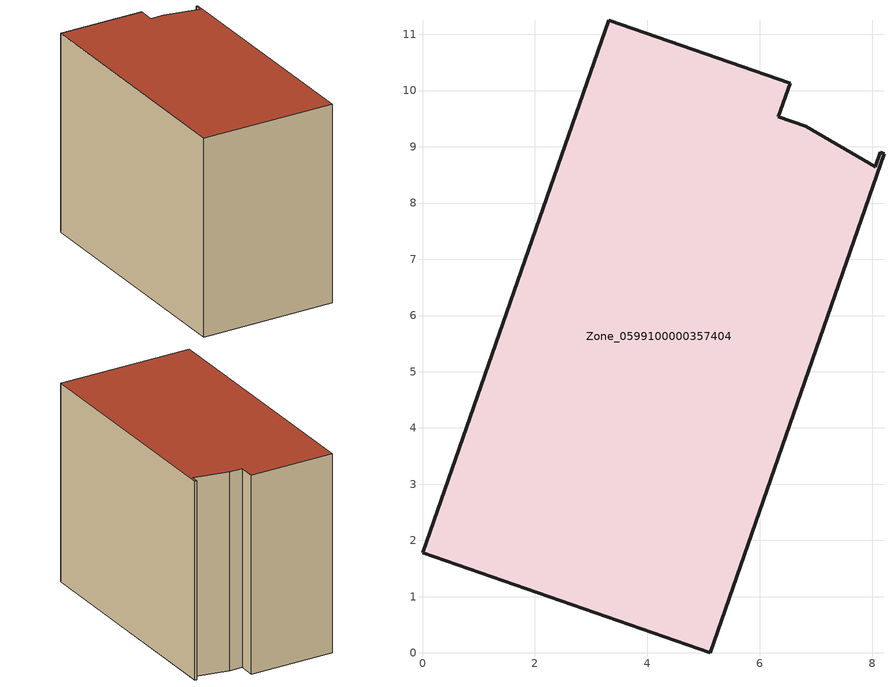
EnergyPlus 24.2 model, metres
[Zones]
Zone_0599100000357404
 floor ground (C_G): 6.82,9.36 8.05,8.65 8.14,8.9 8.21,8.88 5.12,0 0,1.78 3.31,11.25 6.54,10.13 6.32,9.54 z0
 wall outside (C_F): 3.31,11.25 0,1.78 5.12,0 8.21,8.88 8.14,8.9 8.05,8.65 6.82,9.36 6.32,9.54 6.54,10.13 3.31,11.25 z0:8.01
 roof outside (C_R): 8.21,8.88 8.14,8.9 8.05,8.65 6.82,9.36 6.32,9.54 6.54,10.13 3.31,11.25 0,1.78 5.12,0 z8.01
[BUILDING]
Pand.0599100000357404: North Axis=0; Terrain=City; Loads Convergence Tolerance Value=0.04; Temperature Convergence Tolerance Value=0.4; Solar Distribution=FullExterior; Maximum Number of Warmup Days=25; Minimum Number of Warmup Days=1
[Site:Location]
Rotterdam.The.Hague.AP_ZH_NLD Design_Conditions: Latitude=51.96; Longitude=4.45; Time Zone=1; Elevation=-4.5
[SITE:GROUNDTEMPERATURE:BUILDINGSURFACE]
18, 18, 18, 18, 18, 18, 18, 18, 18, 18, 18, 18
[MATERIAL] Thermal Absorptance=0.9; Solar Absorptance=0.7; Visible Absorptance=0.7
Name | Roughness | Thickness | Conductivity | Density | Specific Heat
G.TI.1992-2005 | MediumSmooth | 0.15 | 0.06 | 540 | 1210
F.TI.1992-2005 | Rough | 0.3 | 0.12 | 1920 | 840
R.TI.1992-2005 | MediumRough | 0.2 | 0.08 | 1500 | 1000
[CONSTRUCTION]
C_G: G.TI.1992-2005
C_F: F.TI.1992-2005
C_R: R.TI.1992-2005
[ZONE]
Zone_0599100000357404: Type=1; Multiplier=1; Ceiling Height=Autocalculate; Volume=Autocalculate; Floor Area=autocalculate; Part of Total Floor Area=Yes
[ZONEINFILTRATION:DESIGNFLOWRATE]
Infil_Zone_0599100000357404: Zone or ZoneList or Space or SpaceList=Zone_0599100000357404; Schedule=AlwaysOn; Design Flow Rate Calculation Method=Flow/Area; Flow Rate per Floor Area=0.0015; Constant Term Coefficient=1; Temperature Term Coefficient=0; Velocity Term Coefficient=0; Velocity Squared Term Coefficient=0
[HVACTEMPLATE:ZONE:IDEALLOADSAIRSYSTEM]
Zone_0599100000357404: Maximum Heating Supply Air Temperature=50; Minimum Cooling Supply Air Temperature=13; Maximum Heating Supply Air Humidity Ratio=0.0156; Minimum Cooling Supply Air Humidity Ratio=0.0077; Heating Limit=NoLimit; Cooling Limit=NoLimit; Dehumidification Control Type=ConstantSensibleHeatRatio; Cooling Sensible Heat Ratio=0.7; Dehumidification Setpoint=60; Humidification Control Type=None; Humidification Setpoint=30; Outdoor Air Method=None; Outdoor Air Flow Rate per Person=0.00944; Outdoor Air Flow Rate per Zone Floor Area=0; Outdoor Air Flow Rate per Zone=0; Demand Controlled Ventilation Type=None; Outdoor Air Economizer Type=NoEconomizer; Heat Recovery Type=None; Sensible Heat Recovery Effectiveness=0.7; Latent Heat Recovery Effectiveness=0.65
[ZONECONTROL:THERMOSTAT]
ThermostatControl_Zone_0599100000357404: Zone or ZoneList=Zone_0599100000357404; Control Type Schedule=DualSetpointControlType; Control 1=Thermostat_Zone_0599100000357404; Temperature Difference Between Cutout And Setpoint=0
[THERMOSTATSETPOINT:DUALSETPOINT]
Thermostat_Zone_0599100000357404: Heating Setpoint Temperature Schedule=HeatingSetpoint_Zone_0599100000357404; Cooling Setpoint Temperature Schedule=CoolingSetpoint_Zone_0599100000357404
[SCHEDULE:COMPACT]
HeatingSetpoint_Zone_0599100000357404: Through: 12/31, For: AllDays, Until: 24:00, 21
CoolingSetpoint_Zone_0599100000357404: Through: 12/31, For: AllDays, Until: 24:00, 24
DualSetpointControlType: Through: 12/31, For: AllDays, Until: 24:00, 4
AlwaysOn: Through: 12/31, For: AllDays, Until: 24:00, 1
